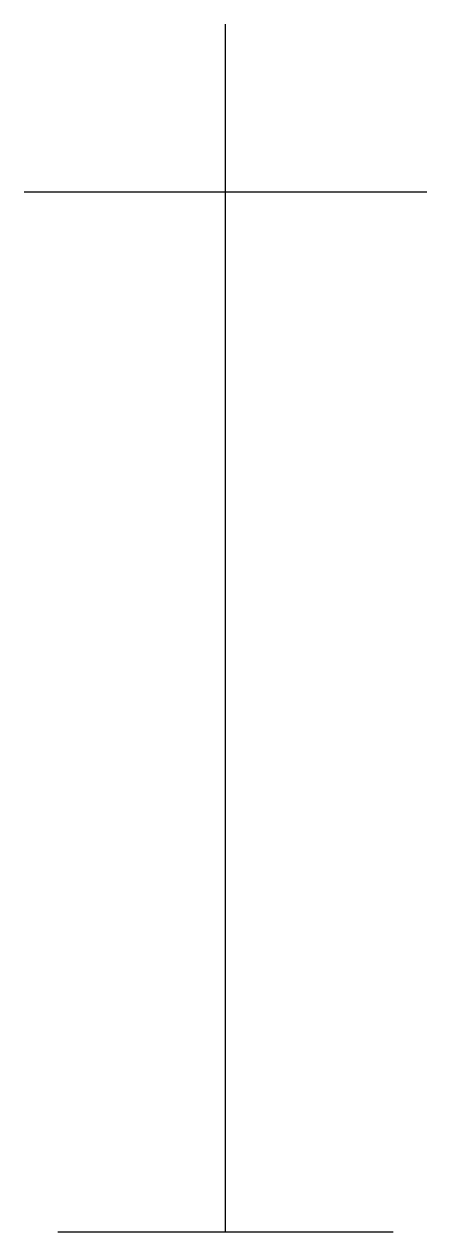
# Model space of a CAD drawing. Extents: x -0.6 to 0.6, y 0 to 3.6.
import ezdxf

# ---------------------------------------------------------------- set-up
doc = ezdxf.new("R2010")
doc.units = 0
doc.layers.get('0').update_dxf_attribs({"linetype": 'CONTINUOUS'})

msp = doc.modelspace()

# ---------------------------------------------------------------- linework, layer by layer
at = {"color": 0}
for p, q in [((0, 0), (0, 3.6)), ((-0.6, 3.1), (0.6, 3.1)), ((-0.5, 0), (0.5, 0))]:
    msp.add_line(p, q, dxfattribs=at)

doc.saveas('drawing.dxf')
